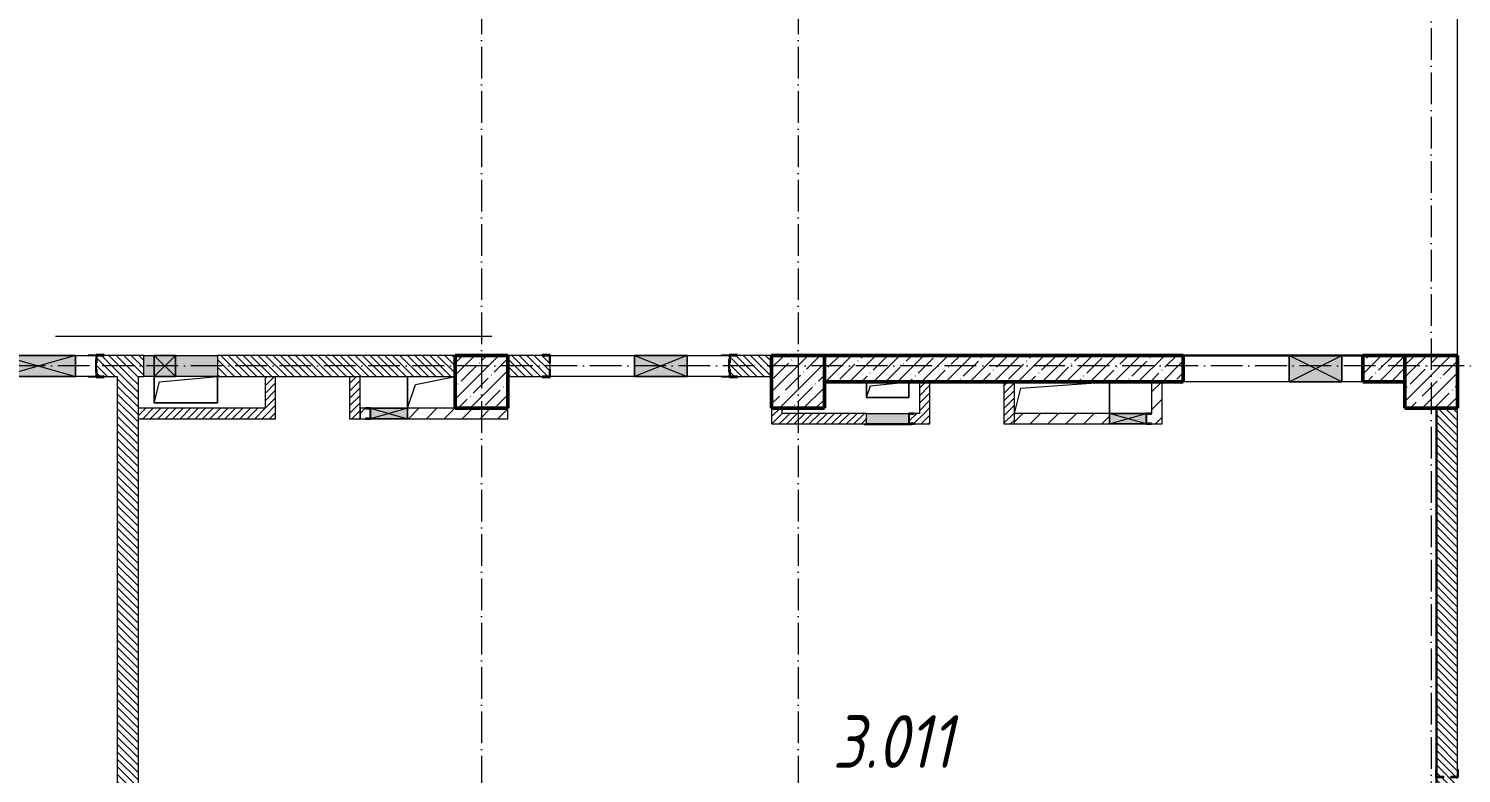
# Model space of a CAD drawing. Header units: millimetres. Extents: x -213536 to 1564669, y 70501 to 942238.
# Drawn here: x 581381 to 594956, y 345500 to 352560 of the extents above; entities that cross this region are included whole.
import ezdxf

# ---------------------------------------------------------------- set-up
doc = ezdxf.new("R2010")
doc.units = ezdxf.units.MM
doc.linetypes.add('50_200_ШТРИХ_1Т_ш5_п1_п1_', pattern=[700, 500, -100, 0, -100])
for name, color, linetype, lineweight in [('2.4) ПГП вычит ЖБбалки 0.4 м -', 24, 'Continuous', 30), ('A-DETL-GENF-OTLN', 7, 'Continuous', 9), ('A-DETL-GENF-OTLN-2', 7, 'Continuous', 5), ('A-FLOR-____-OTLN', 7, 'Continuous', 9), ('A-GENM-____-MCUT', 7, 'Continuous', 25), ('A-GENM-____-OTLN', 7, 'Continuous', 9), ('A-GENM-____-OTLN-1', 7, 'Continuous', 25), ('A-GLAZ-____-OTLN', 7, 'Continuous', 9), ('A-WALL-____-MCUT', 7, 'Continuous', 13), ('A-WALL-____-MCUT-2', 7, 'Continuous', 50), ('A-WALL-____-OTLN', 7, 'Continuous', 9), ('A-WALL-____-PATT-1', 7, 'Continuous', 9), ('A-WALL-FNSH-MCUT-1', 7, 'Continuous', 9), ('I-WALL-____-OTLN', 7, 'Continuous', 9), ('S-COLS-____-MCUT', 7, 'Continuous', 50), ('S-COLS-____-OTLN', 7, 'Continuous', 9), ('S-GRID-____-OTLN-1', 7, '50_200_ШТРИХ_1Т_ш5_п1_п1_', 9), ('Марки помещений', 7, 'Continuous', 9)]:
    doc.layers.add(name, color=color, linetype=linetype, lineweight=lineweight)
doc.layers.add('A-DETL-GENF-OTLN-3', color=9, linetype='Continuous', lineweight=9, true_color=0x808080)
doc.layers.add('A-GLAZ-____-OTLN-1', color=7, linetype='Continuous', lineweight=9, true_color=0xc0c0c0)
doc.styles.add('ISOCPEUR_I_2', font='isocpeui.ttf', dxfattribs={"width": 0.85, "height": 2.3})
pattern_1 = [(135, (549721.475, 286281.11), (-35.35534, -35.35534), [])]
pattern_2 = [(45, (549721.475, 286281.11), (-35.35534, 35.35534), [])]
pattern_3 = [(45, (549721.47, 286281.11), (-84.85281, 84.85281), [])]

# ---------------------------------------------------------------- blocks, each defined once
blk = doc.blocks.new('BSC_Колонна _Прямоугольная - 500х500-V15-АР1_План отверстий 3 этажа в осях 1-64_Ю-ЯЯ')
at = {"layer": 'S-COLS-____-OTLN'}
h = blk.add_hatch(dxfattribs=at)
h.set_pattern_fill('FP_22', color=256, style=0, pattern_type=2)
h.set_pattern_definition([(45, (-35950, -62931.04), (-114.04925, 114.04925), []), (45, (-35835.95, -62931.04), (-114.04925, 114.04925), [201.613, -40.323, 3.353, -36.97])])
h.paths.add_polyline_path([(-250, -250), (250, -250), (250, 250), (-250, 250)], flags=0)
at = {"layer": 'S-COLS-____-MCUT'}
for p, q in [((250, 250), (-250, 250)), ((-250, 250), (-250, -250)), ((250, -250), (250, 250)), ((-250, -250), (250, -250))]:
    blk.add_line(p, q, dxfattribs=at)
blk = doc.blocks.new('BSC_Колонна _Прямоугольная - 500х500-V17-АР1_План отверстий 3 этажа в осях 1-64_Ю-ЯЯ')
at = {"layer": 'S-COLS-____-OTLN'}
h = blk.add_hatch(dxfattribs=at)
h.set_pattern_fill('FP_24', color=256, style=0, pattern_type=2)
h.set_pattern_definition([(45, (-44950, -62931.04), (-114.04925, 114.04925), []), (45, (-44835.95, -62931.04), (-114.04925, 114.04925), [201.613, -40.323, 3.353, -36.97])])
h.paths.add_polyline_path([(-250, -250), (250, -250), (250, 250), (-250, 250)], flags=0)
at = {"layer": 'S-COLS-____-MCUT'}
for p, q in [((250, 250), (-250, 250)), ((-250, 250), (-250, -250)), ((250, -250), (250, 250)), ((-250, -250), (250, -250))]:
    blk.add_line(p, q, dxfattribs=at)
blk = doc.blocks.new('BSC_Колонна _Прямоугольная - 500х500-V45-АР1_План отверстий 3 этажа в осях 1-64_Ю-ЯЯ')
at = {"layer": 'S-COLS-____-OTLN'}
h = blk.add_hatch(dxfattribs=at)
h.set_pattern_fill('FP_53', color=256, style=0, pattern_type=2)
h.set_pattern_definition([(45, (-38950, -62931.04), (-114.04925, 114.04925), []), (45, (-38835.95, -62931.04), (-114.04925, 114.04925), [201.613, -40.323, 3.353, -36.97])])
h.paths.add_polyline_path([(-250, -250), (250, -250), (250, 250), (-250, 250)], flags=0)
at = {"layer": 'S-COLS-____-MCUT'}
for p, q in [((250, 250), (-250, 250)), ((-250, 250), (-250, -250)), ((250, -250), (250, 250)), ((-250, -250), (250, -250))]:
    blk.add_line(p, q, dxfattribs=at)
blk = doc.blocks.new('Фахверк_СКБ_Уголок - 200_3960-28268576-АР1_План отверстий 3 этажа в осях 1-64_Ю-ЯЯ')
at = {"layer": 'A-GENM-____-MCUT'}
for p, q in [((200, 156), (125, 156)), ((125, 156), (125, 81)), ((131, 81), (131, 150)), ((131, 150), (200, 150)), ((200, 150), (200, 156)), ((125, 81), (131, 81)), ((131, 19), (125, 19)), ((125, 19), (125, -56)), ((131, -50), (131, 19)), ((125, -56), (200, -56)), ((200, -50), (131, -50)), ((200, -56), (200, -50))]:
    blk.add_line(p, q, dxfattribs=at)
blk = doc.blocks.new('154_Стойка_СКБ_Уголок - СМ-2480_200-28346303-АР1_План отверстий 3 этажа в осях 1-64_Ю-ЯЯ')
at = {"layer": 'A-GENM-____-MCUT'}
for p, q in [((125, 156), (125, 81)), ((200, 156), (125, 156)), ((131, 81), (131, 150)), ((131, 150), (200, 150)), ((200, 150), (200, 156)), ((125, 81), (131, 81)), ((131, 19), (125, 19)), ((125, 19), (125, -56)), ((131, -50), (131, 19)), ((125, -56), (200, -56)), ((200, -50), (131, -50)), ((200, -56), (200, -50))]:
    blk.add_line(p, q, dxfattribs=at)
blk = doc.blocks.new('Стойка_Влож_Полоса боковая - Полоса-V164-АР1_План отверстий 3 этажа в осях 1-64_Ю-ЯЯ')
at = {"layer": 'A-GENM-____-OTLN'}
for p, q in [((-5, 60), (0, 60)), ((-5, -60), (-5, 60)), ((0, 31), (0, -31)), ((0, -60), (-5, -60))]:
    blk.add_line(p, q, dxfattribs=at)
blk = doc.blocks.new('Стойка_Влож_Уголок_Опорный - Уголок-28213941-АР1_План отверстий 3 этажа в осях 1-64_Ю-ЯЯ')
at = {"layer": 'A-GENM-____-OTLN'}
for p, q in [((-212, -6), (-212, 0)), ((0, 0), (0, -6)), ((-212, -75), (-212, -6)), ((-212, -6), (-206, -6)), ((-212, -75), (-206, -75)), ((-6, -6), (0, -6)), ((-6, -75), (0, -75)), ((0, -6), (0, -75))]:
    blk.add_line(p, q, dxfattribs=at)
blk = doc.blocks.new('Фахверк_СКБ_Уголок - 200_3550-28267367-АР1_План отверстий 3 этажа в осях 1-64_Ю-ЯЯ')
at = {"layer": 'A-GENM-____-MCUT'}
for p, q in [((200, 156), (125, 156)), ((125, 156), (125, 81)), ((131, 81), (131, 150)), ((131, 150), (200, 150)), ((200, 150), (200, 156)), ((125, 81), (131, 81)), ((131, 19), (125, 19)), ((125, 19), (125, -56)), ((131, -50), (131, 19)), ((125, -56), (200, -56)), ((200, -50), (131, -50)), ((200, -56), (200, -50))]:
    blk.add_line(p, q, dxfattribs=at)
blk = doc.blocks.new('AR_Отверстие Ниша - Лючок-32405595-АР1_План отверстий 3 этажа в осях 1-64_Ю-ЯЯ')
at = {"layer": 'A-GLAZ-____-OTLN'}
blk.add_hatch(color=256, dxfattribs=at).paths.add_polyline_path([(200, 50), (-200, 50), (-200, -50), (200, -50), (200, 47)], flags=0)
for p, q in [((-200, 50), (200, 50)), ((200, 50), (200, -50)), ((200, -50), (-200, -50))]:
    blk.add_line(p, q, dxfattribs=at)
blk = doc.blocks.new('Л_Общий_Лючок - Лючок-29759355-АР1_План отверстий 3 этажа в осях 1-64_Ю-ЯЯ')
at = {"layer": 'A-GLAZ-____-OTLN-1'}
blk.add_hatch(color=256, dxfattribs=at).paths.add_polyline_path([(-3, -6), (424, -6), (424, 0), (-24, 0), (-24, -6)], flags=0)
at = {"layer": 'A-GLAZ-____-OTLN'}
for p, q in [((-24, 0), (-24, -6)), ((424, 0), (424, -6)), ((-24, -6), (424, -6))]:
    blk.add_line(p, q, dxfattribs=at)
blk = doc.blocks.new('AR_Отверстие Ниша - Лючок-36918136-АР1_План отверстий 3 этажа в осях 1-64_Ю-ЯЯ')
at = {"layer": 'A-GLAZ-____-OTLN'}
h = blk.add_hatch(color=256, dxfattribs=at)
h.paths.add_polyline_path([(-350, -100), (-250, -100), (-250, 100), (-350, 100)], flags=0)
h.paths.add_polyline_path([(350, -100), (350, 100), (-50, 100), (-50, -100)], flags=0)
for p, q in [((-350, 100), (-250, 100)), ((-350, -100), (-350, 100)), ((-50, 100), (350, 100)), ((350, 100), (350, -100)), ((-250, -100), (-350, -100)), ((350, -100), (-50, -100))]:
    blk.add_line(p, q, dxfattribs=at)
blk = doc.blocks.new('154_Фахверк_СКБ_Швеллер - Тип_100_3960-28331862-АР1_План отверстий 3 этажа в осях 1-64_Ю-ЯЯ')
at = {"layer": 'A-GENM-____-MCUT'}
for p, q in [((175, 50), (125, 50)), ((125, 50), (125, -50)), ((128, 47), (175, 47)), ((128, -47), (128, 47)), ((175, 47), (175, 50)), ((125, -50), (175, -50)), ((175, -47), (128, -47)), ((175, -50), (175, -47))]:
    blk.add_line(p, q, dxfattribs=at)
blk = doc.blocks.new('AR_Отверстие прямоугольное _в стене_ - AR_Отверстие прямоугольное _в стене__ВК-32405534-АР1_План отверстий 3 этажа в осях 1-64_Ю-ЯЯ')
at = {"layer": 'A-GLAZ-____-OTLN'}
blk.add_hatch(color=256, dxfattribs=at).paths.add_polyline_path([(100, -100), (100, 100), (-100, 100), (-100, -100)], flags=0)
at = {"layer": 'A-DETL-GENF-OTLN'}
for p, q in [((-100, -100), (-100, 100)), ((-100, 100), (100, 100)), ((100, 100), (-100, -100)), ((-100, 100), (100, -100)), ((100, 100), (-100, 100)), ((-100, 100), (-100, -100)), ((100, 100), (100, -100)), ((100, -100), (100, 100)), ((100, -100), (-100, -100)), ((-100, -100), (100, -100))]:
    blk.add_line(p, q, dxfattribs=at)
blk = doc.blocks.new('AR_Отверстие прямоугольное _в плите_ - AR_Отверстие прямоугольное _в плите_-30459225-АР1_План отверстий 3 этажа в осях 1-64_Ю-ЯЯ')
at = {"layer": 'A-GENM-____-OTLN'}
for p, q in [((-200, 75), (-200, -75)), ((-200, -75), (-163, 37)), ((-163, 37), (200, 75)), ((200, -75), (200, 75)), ((-200, -75), (200, -75))]:
    blk.add_line(p, q, dxfattribs=at)
blk = doc.blocks.new('AR_Отверстие прямоугольное _в плите_ - AR_Отверстие прямоугольное _в плите_-30459255-АР1_План отверстий 3 этажа в осях 1-64_Ю-ЯЯ')
at = {"layer": 'A-GENM-____-OTLN'}
for p, q in [((-300, 125), (-300, -125)), ((-300, -125), (-250, 75)), ((-250, 75), (300, 125)), ((300, -125), (300, 125)), ((-300, -125), (300, -125))]:
    blk.add_line(p, q, dxfattribs=at)
blk = doc.blocks.new('AR_Отверстие прямоугольное _в плите_ - AR_Отверстие прямоугольное _в плите_-V198-АР1_План отверстий 3 этажа в осях 1-64_Ю-ЯЯ')
at = {"layer": 'A-GENM-____-OTLN'}
for p, q in [((-225, 150), (-225, -150)), ((-150, 75), (225, 150)), ((-225, -150), (-150, 75))]:
    blk.add_line(p, q, dxfattribs=at)
blk = doc.blocks.new('AR_Отверстие прямоугольное _в плите_ - AR_Отверстие прямоугольное _в плите_-V199-АР1_План отверстий 3 этажа в осях 1-64_Ю-ЯЯ')
at = {"layer": 'A-GENM-____-OTLN'}
for p, q in [((-390, 90), (450, 150)), ((450, -150), (450, 150)), ((-450, -150), (-390, 90))]:
    blk.add_line(p, q, dxfattribs=at)
blk = doc.blocks.new('AR_Отверстие прямоугольное _в стене__БезПР - AR_Отверстие прямоугольное _в стене__БезПР-30512450-АР1_План отверстий 3 этажа в осях 1-64_Ю-ЯЯ')
at = {"layer": 'A-GLAZ-____-OTLN-1'}
blk.add_hatch(color=256, dxfattribs=at).paths.add_polyline_path([(-250, 125), (-250, -125), (250, -125), (250, 125)], flags=0)
at = {"layer": 'A-DETL-GENF-OTLN'}
for p, q in [((-250, -125), (-250, 125)), ((-250, 125), (250, 125)), ((250, 125), (-250, -125)), ((-250, 125), (250, -125)), ((250, 125), (-250, 125)), ((-250, 125), (-250, -125)), ((250, 125), (250, -125)), ((250, -125), (250, 125)), ((250, -125), (-250, -125)), ((-250, -125), (250, -125))]:
    blk.add_line(p, q, dxfattribs=at)
at = {"layer": 'A-GLAZ-____-OTLN'}
blk.add_line((250, 125), (-250, 125), dxfattribs=at)
blk = doc.blocks.new('AR_Отверстие прямоугольное _в стене_ - AR_Отверстие прямоугольное _в стене__ОВ-36917871-АР1_План отверстий 3 этажа в осях 1-64_Ю-ЯЯ')
at = {"layer": 'A-GLAZ-____-OTLN'}
blk.add_hatch(color=256, dxfattribs=at).paths.add_polyline_path([(350, -100), (350, 100), (-350, 100), (-350, -100)], flags=0)
at = {"layer": 'A-DETL-GENF-OTLN'}
for p, q in [((-350, -100), (-350, 100)), ((-350, 100), (350, 100)), ((350, 100), (-350, -100)), ((-350, 100), (350, -100)), ((350, 100), (-350, 100)), ((-350, 100), (-350, -100)), ((350, 100), (350, -100)), ((350, -100), (350, 100)), ((350, -100), (-350, -100)), ((-350, -100), (350, -100))]:
    blk.add_line(p, q, dxfattribs=at)
blk = doc.blocks.new('AR_Отверстие прямоугольное _в стене_ - AR_Отверстие прямоугольное _в стене__ОВ-36925132-АР1_План отверстий 3 этажа в осях 1-64_Ю-ЯЯ')
at = {"layer": 'A-GLAZ-____-OTLN'}
blk.add_hatch(color=256, dxfattribs=at).paths.add_polyline_path([(-175, -50), (175, -50), (175, 50), (-175, 50), (-175, -47)], flags=0)
at = {"layer": 'A-DETL-GENF-OTLN'}
for p, q in [((-175, 50), (175, 50)), ((175, 50), (-175, -50)), ((-175, 50), (175, -50)), ((175, 50), (-175, 50)), ((175, 50), (175, -50)), ((175, -50), (175, 50)), ((175, -50), (-175, -50)), ((-175, -50), (175, -50))]:
    blk.add_line(p, q, dxfattribs=at)
blk = doc.blocks.new('AR_Отверстие прямоугольное _в стене_ - AR_Отверстие прямоугольное _в стене__ОВ-36925070-АР1_План отверстий 3 этажа в осях 1-64_Ю-ЯЯ')
at = {"layer": 'A-GLAZ-____-OTLN'}
blk.add_hatch(color=256, dxfattribs=at).paths.add_polyline_path([(-175, 50), (-175, -50), (175, -50), (175, 50)], flags=0)
at = {"layer": 'A-DETL-GENF-OTLN'}
for p, q in [((-175, 50), (175, 50)), ((175, 50), (-175, -50)), ((-175, 50), (175, -50)), ((175, 50), (-175, 50)), ((175, 50), (175, -50)), ((175, -50), (175, 50)), ((175, -50), (-175, -50)), ((-175, -50), (175, -50))]:
    blk.add_line(p, q, dxfattribs=at)
blk = doc.blocks.new('AR_Отверстие прямоугольное _в стене_ - AR_Отверстие прямоугольное _в стене__ОВ-36924659-АР1_План отверстий 3 этажа в осях 1-64_Ю-ЯЯ')
at = {"layer": 'A-GLAZ-____-OTLN'}
blk.add_hatch(color=256, dxfattribs=at).paths.add_polyline_path([(250, -100), (250, 100), (-250, 100), (-250, -100)], flags=0)
at = {"layer": 'A-DETL-GENF-OTLN'}
for p, q in [((-250, -100), (-250, 100)), ((-250, 100), (250, 100)), ((250, 100), (-250, -100)), ((-250, 100), (250, -100)), ((250, 100), (-250, 100)), ((-250, 100), (-250, -100)), ((250, 100), (250, -100)), ((250, -100), (250, 100)), ((250, -100), (-250, -100)), ((-250, -100), (250, -100))]:
    blk.add_line(p, q, dxfattribs=at)
blk = doc.blocks.new('154_Фахверк_СКБ_Швеллер - Тип_100_3960_зеркало-36793856-АР1_План отверстий 3 этажа в осях 1-64_Ю-ЯЯ')
at = {"layer": 'A-GENM-____-MCUT'}
for p, q in [((175, 50), (125, 50)), ((125, 50), (125, -50)), ((128, 47), (175, 47)), ((128, -47), (128, 47)), ((175, 47), (175, 50)), ((125, -50), (175, -50)), ((175, -47), (128, -47)), ((175, -50), (175, -47))]:
    blk.add_line(p, q, dxfattribs=at)
blk = doc.blocks.new('DET_L_Имитация разреза_ISO2-5 - Низ-29858842-АР1_План отверстий 3 этажа в осях 1-64_Ю-ЯЯ')
at = {"layer": 'A-DETL-GENF-OTLN-3'}
blk.add_line((143, 0), (4276, 0), dxfattribs=at)

msp = doc.modelspace()

# ---------------------------------------------------------------- hatches: boundary and pattern name
at = {"layer": 'A-WALL-____-PATT-1'}
h = msp.add_hatch(dxfattribs=at)
h.set_pattern_fill('FP_9', color=256, style=0, pattern_type=2)
h.set_pattern_definition(pattern_1)
h.paths.add_polyline_path([(585421.5, 349262.2), (585421.5, 349462.2), (583171.5, 349462.2), (583171.5, 349262.2), (585056.7, 349262.2)], flags=0)
h.paths.add_polyline_path([(582027.5, 349262.2), (582471.5, 349262.2), (582471.5, 349462.2), (582027.5, 349462.2), (582027.5, 349393.2), (582021.5, 349393.2), (582021.5, 349331.2), (582027.5, 349331.2), (582027.5, 349302.2)], flags=0)
h.paths.add_polyline_path([(580246.5, 349262.2), (580315.5, 349262.2), (580315.5, 349331.2), (580321.5, 349331.2), (580321.5, 349393.2), (580315.5, 349393.2), (580315.5, 349462.2), (579921.5, 349462.2), (579921.5, 349262.2)], flags=0)
h = msp.add_hatch(dxfattribs=at)
h.set_pattern_fill('FP_9', color=256, style=0, pattern_type=2)
h.set_pattern_definition(pattern_1)
h.paths.add_polyline_path([(586246.5, 349262.2), (586315.5, 349262.2), (586315.5, 349331.2), (586321.5, 349331.2), (586321.5, 349393.2), (586315.5, 349393.2), (586315.5, 349462.2), (585921.5, 349462.2), (585921.5, 349262.2), (586115.5, 349262.2)], flags=0)
h.paths.add_polyline_path([(588027.5, 349262.2), (588421.5, 349262.2), (588421.5, 349462.2), (588027.5, 349462.2), (588027.5, 349393.2), (588021.5, 349393.2), (588021.5, 349331.2), (588027.5, 349331.2), (588027.5, 349302.2)], flags=0)
h = msp.add_hatch(dxfattribs=at)
h.set_pattern_fill('FP_12', color=256, style=0, pattern_type=2)
h.set_pattern_definition([(45, (549721.47, 286281.11), (-114.04925, 114.04925), []), (45, (549835.52, 286281.11), (-114.04925, 114.04925), [201.612, -40.322, 3.353, -36.97])])
h.paths.add_polyline_path([(594421.5, 349212.2), (594421.5, 349462.2), (594021.5, 349462.2), (594021.5, 349212.2)], flags=0)
h.paths.add_polyline_path([(592126.6, 349212.2), (592321.5, 349212.2), (592321.5, 349462.2), (588921.5, 349462.2), (588921.5, 349212.2), (590359.1, 349212.2)], flags=0)
h = msp.add_hatch(dxfattribs=at)
h.set_pattern_fill('FP_9', color=256, style=0, pattern_type=2)
h.set_pattern_definition(pattern_1)
h.paths.add_polyline_path([(582421.5, 341712.2), (582421.5, 345212.2), (582352.5, 345212.2), (582352.5, 345218.2), (582421.5, 345218.2), (582421.5, 349262.2), (582221.5, 349262.2), (582221.5, 345218.2), (582290.5, 345218.2), (582290.5, 345212.2), (582221.5, 345212.2), (582221.5, 341712.2), (582405.5, 341712.2)], flags=0)
h = msp.add_hatch(dxfattribs=at)
h.set_pattern_fill('FP_8', color=256, style=0, pattern_type=2)
h.set_pattern_definition(pattern_2)
h.paths.add_polyline_path([(583721.5, 348862.2), (583721.5, 349262.2), (583621.5, 349262.2), (583621.5, 348862.2)], flags=0)
h = msp.add_hatch(dxfattribs=at)
h.set_pattern_fill('FP_8', color=256, style=0, pattern_type=2)
h.set_pattern_definition(pattern_2)
h.paths.add_polyline_path([(584521.5, 348862.2), (584521.5, 349262.2), (584421.5, 349262.2), (584421.5, 348862.2)], flags=0)
h = msp.add_hatch(dxfattribs=at)
h.set_pattern_fill('FP_8', color=256, style=0, pattern_type=2)
h.set_pattern_definition(pattern_2)
h.paths.add_polyline_path([(589921.5, 348912.2), (589921.5, 349212.2), (589821.5, 349212.2), (589821.5, 348912.2)], flags=0)
h = msp.add_hatch(dxfattribs=at)
h.set_pattern_fill('FP_8', color=256, style=0, pattern_type=2)
h.set_pattern_definition(pattern_2)
h.paths.add_polyline_path([(590721.5, 348812.2), (590721.5, 349212.2), (590621.5, 349212.2), (590621.5, 348812.2)], flags=0)
h = msp.add_hatch(dxfattribs=at)
h.set_pattern_fill('FP_7', color=256, style=0, pattern_type=2)
h.set_pattern_definition(pattern_3)
h.paths.add_polyline_path([(592121.5, 348912.2), (592121.5, 349212.2), (592021.5, 349212.2), (592021.5, 348912.2)], flags=0)
h = msp.add_hatch(dxfattribs=at)
h.set_pattern_fill('FP_8', color=256, style=0, pattern_type=2)
h.set_pattern_definition(pattern_2)
h.paths.add_polyline_path([(582421.5, 348862.2), (583621.5, 348862.2), (583621.5, 348962.2), (582421.5, 348962.2)], flags=0)
h = msp.add_hatch(dxfattribs=at)
h.set_pattern_fill('FP_7', color=256, style=0, pattern_type=2)
h.set_pattern_definition(pattern_3)
h.paths.add_polyline_path([(584571.5, 348862.2), (584571.5, 348865.2), (584618.5, 348865.2), (584618.5, 348959.2), (584571.5, 348959.2), (584571.5, 348962.2), (584521.5, 348962.2), (584521.5, 348862.2)], flags=0)
h.paths.add_polyline_path([(585921.5, 348862.2), (585921.5, 348962.2), (584971.5, 348962.2), (584971.5, 348862.2), (585421.5, 348862.2)], flags=0)
h = msp.add_hatch(dxfattribs=at)
h.set_pattern_fill('FP_8', color=256, style=0, pattern_type=2)
h.set_pattern_definition(pattern_2)
h.paths.add_polyline_path([(588521.5, 348812.2), (588521.5, 348962.2), (588421.5, 348962.2), (588421.5, 348812.2)], flags=0)
h = msp.add_hatch(dxfattribs=at)
h.set_pattern_fill('FP_8', color=256, style=0, pattern_type=2)
h.set_pattern_definition(pattern_2)
h.paths.add_polyline_path([(589921.5, 348812.2), (589921.5, 348912.2), (589771.5, 348912.2), (589771.5, 348909.2), (589724.5, 348909.2), (589724.5, 348815.2), (589771.5, 348815.2), (589771.5, 348812.2)], flags=0)
h.paths.add_polyline_path([(588591.7, 348812.2), (589321.5, 348812.2), (589321.5, 348912.2), (588521.5, 348912.2), (588521.5, 348812.2)], flags=0)
h = msp.add_hatch(dxfattribs=at)
h.set_pattern_fill('FP_7', color=256, style=0, pattern_type=2)
h.set_pattern_definition(pattern_3)
h.paths.add_polyline_path([(591621.5, 348812.2), (591621.5, 348912.2), (590721.5, 348912.2), (590721.5, 348812.2)], flags=0)
h.paths.add_polyline_path([(592021.5, 348812.2), (592121.5, 348812.2), (592121.5, 348912.2), (592021.5, 348912.2), (592021.5, 348909.2), (591974.5, 348908.5), (591974.5, 348815.2), (592021.5, 348815.2)], flags=0)
h = msp.add_hatch(dxfattribs=at)
h.set_pattern_fill('FP_9', color=256, style=0, pattern_type=2)
h.set_pattern_definition(pattern_1)
h.paths.add_polyline_path([(594721.5, 341962.2), (594921.5, 341962.2), (594921.5, 345462.2), (594852.5, 345462.2), (594852.5, 345468.2), (594921.5, 345468.2), (594921.5, 348962.2), (594721.5, 348962.2), (594721.5, 345468.2), (594790.5, 345468.2), (594790.5, 345462.2), (594721.5, 345462.2), (594721.5, 343504.6)], flags=0)

# ---------------------------------------------------------------- linework, layer by layer
at = {"color": 2, "lineweight": 30}
for points in [[(585421.5, 349462.2), (585921.5, 349462.2)], [(588421.5, 349462.2), (592321.5, 349462.2)], [(592321.5, 349462.2), (594021.5, 349462.2)], [(594021.5, 349462.2), (594921.5, 349462.2)]]:
    msp.add_lwpolyline(points, dxfattribs=at)
at = {"layer": '2.4) ПГП вычит ЖБбалки 0.4 м -'}
msp.add_lwpolyline([(594721.5, 341962.2), (594721.5, 348962.2)], dxfattribs=at)
at = {"layer": 'A-FLOR-____-OTLN'}
for p, q in [((594921.5, 349462.2), (594921.5, 353812.2)), ((582571.5, 349012.2), (582571.5, 349262.2)), ((583171.5, 349262.2), (583171.5, 349012.2)), ((584971.5, 348962.2), (584971.5, 349262.2)), ((589321.5, 349062.2), (589321.5, 349212.2)), ((589721.5, 349212.2), (589721.5, 349062.2)), ((591621.5, 349212.2), (591621.5, 348912.2)), ((589721.5, 349062.2), (589321.5, 349062.2)), ((583171.5, 349012.2), (582571.5, 349012.2))]:
    msp.add_line(p, q, dxfattribs=at)
at = {"layer": 'A-WALL-____-MCUT'}
for p, q in [((582471.5, 349462.2), (582096.5, 349462.2)), ((585421.5, 349462.2), (583171.5, 349462.2)), ((586246.5, 349462.2), (585921.5, 349462.2)), ((588421.5, 349462.2), (588096.5, 349462.2)), ((586321.5, 349331.2), (586321.5, 349393.2)), ((582096.5, 349262.2), (582221.5, 349262.2)), ((582221.5, 349262.2), (582221.5, 345287.2)), ((582421.5, 345287.2), (582421.5, 349262.2)), ((582421.5, 349262.2), (582471.5, 349262.2)), ((583171.5, 349262.2), (585421.5, 349262.2)), ((585921.5, 349262.2), (586246.5, 349262.2)), ((588096.5, 349262.2), (588421.5, 349262.2)), ((594721.5, 348962.2), (594721.5, 345537.2)), ((594921.5, 345537.2), (594921.5, 348962.2))]:
    msp.add_line(p, q, dxfattribs=at)
at = {"layer": 'A-WALL-____-MCUT-2'}
for p, q in [((592321.5, 349462.2), (588921.5, 349462.2)), ((592321.5, 349212.2), (592321.5, 349462.2)), ((594421.5, 349462.2), (594021.5, 349462.2)), ((594021.5, 349462.2), (594021.5, 349212.2)), ((588921.5, 349212.2), (592321.5, 349212.2)), ((594021.5, 349212.2), (594421.5, 349212.2))]:
    msp.add_line(p, q, dxfattribs=at)
at = {"layer": 'A-WALL-____-OTLN'}
for p, q in [((592321.5, 349462.2), (593323.9, 349462.2)), ((593823.9, 349462.2), (594021.5, 349462.2)), ((593323.9, 349212.2), (592321.5, 349212.2)), ((594021.5, 349212.2), (593823.9, 349212.2))]:
    msp.add_line(p, q, dxfattribs=at)
at = {"layer": 'A-WALL-FNSH-MCUT-1'}
for p, q in [((583621.5, 349262.2), (583621.5, 348962.2)), ((583721.5, 348862.2), (583721.5, 349262.2)), ((584421.5, 349262.2), (584421.5, 348862.2)), ((584521.5, 348862.2), (584521.5, 349262.2)), ((589821.5, 349212.2), (589821.5, 348912.2)), ((589921.5, 348812.2), (589921.5, 349212.2)), ((590621.5, 349212.2), (590621.5, 348812.2)), ((590721.5, 348812.2), (590721.5, 349212.2)), ((592021.5, 349212.2), (592021.5, 348912.2)), ((592121.5, 348812.2), (592121.5, 349212.2)), ((583621.5, 348962.2), (582421.5, 348962.2)), ((584571.5, 348962.2), (584521.5, 348962.2)), ((584521.5, 348962.2), (584521.5, 348862.2)), ((585421.5, 348962.2), (584971.5, 348962.2)), ((585921.5, 348862.2), (585921.5, 348962.2)), ((588421.5, 348962.2), (588421.5, 348812.2)), ((588521.5, 348912.2), (588521.5, 348962.2)), ((589321.5, 348912.2), (588521.5, 348912.2)), ((589821.5, 348912.2), (589771.5, 348912.2)), ((591621.5, 348912.2), (590721.5, 348912.2)), ((582421.5, 348862.2), (583721.5, 348862.2)), ((584421.5, 348862.2), (584521.5, 348862.2)), ((584521.5, 348862.2), (584571.5, 348862.2)), ((584971.5, 348862.2), (585921.5, 348862.2)), ((588421.5, 348812.2), (589321.5, 348812.2)), ((589771.5, 348812.2), (589921.5, 348812.2)), ((590621.5, 348812.2), (591621.5, 348812.2)), ((592021.5, 348812.2), (592121.5, 348812.2))]:
    msp.add_line(p, q, dxfattribs=at)
at = {"layer": 'I-WALL-____-OTLN'}
for p, q in [((581826.5, 349462.2), (582021.5, 349462.2)), ((586321.5, 349462.2), (587121.5, 349462.2)), ((587621.5, 349462.2), (588021.5, 349462.2)), ((582021.5, 349262.2), (581826.5, 349262.2)), ((587121.5, 349262.2), (586321.5, 349262.2)), ((588021.5, 349262.2), (587621.5, 349262.2))]:
    msp.add_line(p, q, dxfattribs=at)
at = {"layer": 'S-GRID-____-OTLN-1', "color": 251, "ltscale": 0.6, "true_color": 0x636466}
for p, q in [((585671.5, 377174), (585671.5, 339172.7)), ((588671.5, 377174), (588671.5, 339172.7)), ((594671.5, 376930.3), (594671.5, 339311.4)), ((653795.9, 349362.2), (545052.7, 349362.2))]:
    msp.add_line(p, q, dxfattribs=at)

# ---------------------------------------------------------------- block references
at = {"layer": 'A-DETL-GENF-OTLN-2', "rotation": 180}
msp.add_blockref('DET_L_Имитация разреза_ISO2-5 - Низ-29858842-АР1_План отверстий 3 этажа в осях 1-64_Ю-ЯЯ', (585912.7, 349642.2), dxfattribs=at)
at = {"layer": 'A-GENM-____-OTLN', "rotation": 269.9999999999996}
for p in [(582021.5, 349256.2), (588021.5, 349256.2)]:
    msp.add_blockref('Стойка_Влож_Уголок_Опорный - Уголок-28213941-АР1_План отверстий 3 этажа в осях 1-64_Ю-ЯЯ', p, dxfattribs=at)
at = {"layer": 'A-GENM-____-OTLN'}
for name, p in [('Стойка_Влож_Полоса боковая - Полоса-V164-АР1_План отверстий 3 этажа в осях 1-64_Ю-ЯЯ', (582021.5, 349362.2)), ('Стойка_Влож_Полоса боковая - Полоса-V164-АР1_План отверстий 3 этажа в осях 1-64_Ю-ЯЯ', (588021.5, 349362.2)), ('AR_Отверстие прямоугольное _в плите_ - AR_Отверстие прямоугольное _в плите_-30459255-АР1_План отверстий 3 этажа в осях 1-64_Ю-ЯЯ', (582871.5, 349137.2)), ('AR_Отверстие прямоугольное _в плите_ - AR_Отверстие прямоугольное _в плите_-V198-АР1_План отверстий 3 этажа в осях 1-64_Ю-ЯЯ', (585196.5, 349112.2)), ('AR_Отверстие прямоугольное _в плите_ - AR_Отверстие прямоугольное _в плите_-30459225-АР1_План отверстий 3 этажа в осях 1-64_Ю-ЯЯ', (589521.5, 349137.2)), ('AR_Отверстие прямоугольное _в плите_ - AR_Отверстие прямоугольное _в плите_-V199-АР1_План отверстий 3 этажа в осях 1-64_Ю-ЯЯ', (591171.5, 349062.2))]:
    msp.add_blockref(name, p, dxfattribs=at)
at = {"layer": 'A-GENM-____-OTLN-1'}
for name, p in [('154_Стойка_СКБ_Уголок - СМ-2480_200-28346303-АР1_План отверстий 3 этажа в осях 1-64_Ю-ЯЯ', (581896.5, 349312.2)), ('154_Стойка_СКБ_Уголок - СМ-2480_200-28346303-АР1_План отверстий 3 этажа в осях 1-64_Ю-ЯЯ', (587896.5, 349312.2)), ('154_Фахверк_СКБ_Швеллер - Тип_100_3960-28331862-АР1_План отверстий 3 этажа в осях 1-64_Ю-ЯЯ', (589596.5, 348862.2)), ('154_Фахверк_СКБ_Швеллер - Тип_100_3960_зеркало-36793856-АР1_План отверстий 3 этажа в осях 1-64_Ю-ЯЯ', (591846.5, 348862.2))]:
    msp.add_blockref(name, p, dxfattribs=at)
for name, p, rotation in [('Фахверк_СКБ_Уголок - 200_3960-28268576-АР1_План отверстий 3 этажа в осях 1-64_Ю-ЯЯ', (586446.5, 349412.2), 180), ('154_Фахверк_СКБ_Швеллер - Тип_100_3960_зеркало-36793856-АР1_План отверстий 3 этажа в осях 1-64_Ю-ЯЯ', (584746.5, 348912.2), 180), ('Фахверк_СКБ_Уголок - 200_3550-28267367-АР1_План отверстий 3 этажа в осях 1-64_Ю-ЯЯ', (594871.5, 345337.2), 89.99999999999993)]:
    msp.add_blockref(name, p, dxfattribs=dict(at, rotation=rotation))
at = {"layer": 'A-GLAZ-____-OTLN'}
for name, p in [('AR_Отверстие прямоугольное _в стене_ - AR_Отверстие прямоугольное _в стене__ОВ-36917871-АР1_План отверстий 3 этажа в осях 1-64_Ю-ЯЯ', (581476.5, 349362.2)), ('AR_Отверстие Ниша - Лючок-36918136-АР1_План отверстий 3 этажа в осях 1-64_Ю-ЯЯ', (582821.5, 349362.2)), ('AR_Отверстие прямоугольное _в стене_ - AR_Отверстие прямоугольное _в стене__ВК-32405534-АР1_План отверстий 3 этажа в осях 1-64_Ю-ЯЯ', (582671.5, 349362.2)), ('AR_Отверстие прямоугольное _в стене_ - AR_Отверстие прямоугольное _в стене__ОВ-36924659-АР1_План отверстий 3 этажа в осях 1-64_Ю-ЯЯ', (587371.5, 349362.2)), ('AR_Отверстие прямоугольное _в стене_ - AR_Отверстие прямоугольное _в стене__ОВ-36925132-АР1_План отверстий 3 этажа в осях 1-64_Ю-ЯЯ', (584796.5, 348912.2)), ('Л_Общий_Лючок - Лючок-29759355-АР1_План отверстий 3 этажа в осях 1-64_Ю-ЯЯ', (589321.5, 348812.2))]:
    msp.add_blockref(name, p, dxfattribs=at)
at = {"layer": 'A-GLAZ-____-OTLN', "rotation": 180}
for name, p in [('AR_Отверстие прямоугольное _в стене__БезПР - AR_Отверстие прямоугольное _в стене__БезПР-30512450-АР1_План отверстий 3 этажа в осях 1-64_Ю-ЯЯ', (593573.9, 349337.2)), ('AR_Отверстие Ниша - Лючок-32405595-АР1_План отверстий 3 этажа в осях 1-64_Ю-ЯЯ', (589521.5, 348862.2)), ('AR_Отверстие прямоугольное _в стене_ - AR_Отверстие прямоугольное _в стене__ОВ-36925070-АР1_План отверстий 3 этажа в осях 1-64_Ю-ЯЯ', (591796.5, 348862.2))]:
    msp.add_blockref(name, p, dxfattribs=at)
at = {"layer": 'S-COLS-____-OTLN'}
for name, p in [('BSC_Колонна _Прямоугольная - 500х500-V15-АР1_План отверстий 3 этажа в осях 1-64_Ю-ЯЯ', (585671.5, 349212.2)), ('BSC_Колонна _Прямоугольная - 500х500-V45-АР1_План отверстий 3 этажа в осях 1-64_Ю-ЯЯ', (588671.5, 349212.2)), ('BSC_Колонна _Прямоугольная - 500х500-V17-АР1_План отверстий 3 этажа в осях 1-64_Ю-ЯЯ', (594671.5, 349212.2))]:
    msp.add_blockref(name, p, dxfattribs=at)

# ---------------------------------------------------------------- texts
at = {"layer": 'Марки помещений', "insert": (588998.7, 346051.6), "char_height": 500, "width": 689.451, "attachment_point": 1, "style": 'ISOCPEUR_I_2'}
msp.add_mtext('3.011', dxfattribs=at)

doc.saveas('drawing.dxf')
